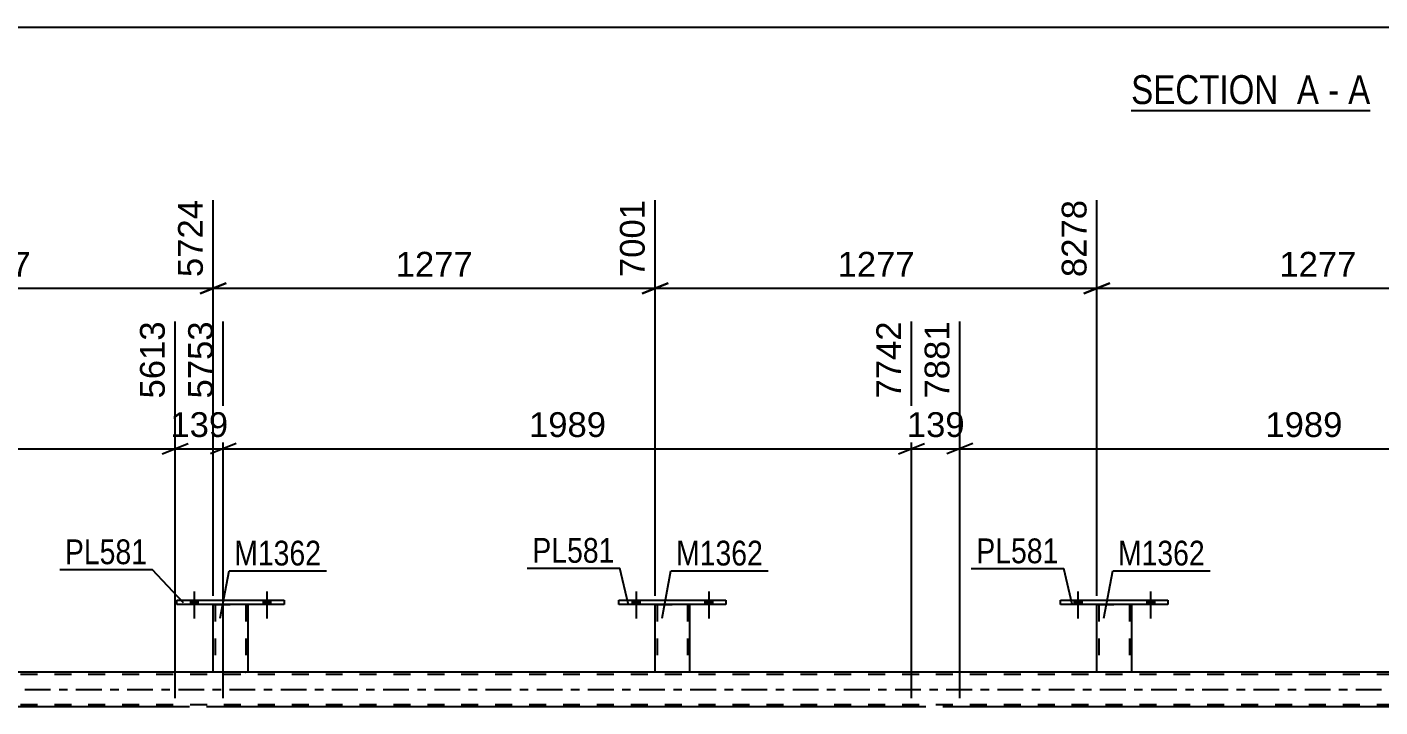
# Model space of a CAD drawing. Header units: millimetres. Extents: x 0 to 841, y 0 to 594.
# Drawn here: x 276.8 to 433.2, y 436.9 to 515.4 of the extents above; entities that cross this region are included whole.
import ezdxf

# ---------------------------------------------------------------- set-up
doc = ezdxf.new("R2010")
doc.units = ezdxf.units.MM
doc.linetypes.add('DXK_LINE_DOT2', pattern=[3.9198, 1.9599, -1.9599])
doc.linetypes.add('DXK_LINE_DOT3', pattern=[5.9187, 2.979, -0.9799, 0.9799, -0.9799])
doc.styles.add('Arial', font='ARIAL.TTF', dxfattribs={"height": 0.2})
doc.styles.add('Arial Narrow', font='ARIALN.TTF', dxfattribs={"height": 0.2})

# ---------------------------------------------------------------- blocks, each defined once
blk = doc.blocks.new('Unknown-717033707-11 - 1658')
at = {"color": 6, "linetype": 'Continuous'}
blk.add_line((404.48, 505.78), (432.12, 505.78), dxfattribs=at)
at = {"color": 0, "linetype": 'Continuous'}
for points in [[(422.59, 506.53), (422.59, 510.03), (404.48, 510.03), (404.48, 506.53)], [(426.19, 506.53), (426.19, 510.03), (423.64, 510.03), (423.64, 506.53)], [(428.52, 506.53), (428.52, 510.03), (427.24, 510.03), (427.24, 506.53)], [(432.12, 506.53), (432.12, 510.03), (429.57, 510.03), (429.57, 506.53)]]:
    blk.add_wipeout(points, dxfattribs=at)
at = {"color": 7, "linetype": 'Continuous', "style": 'Arial Narrow'}
for s, p in [('SECTION ', (404.48, 506.53)), ('A', (423.64, 506.53)), ('A', (429.57, 506.53)), ('-', (427.24, 506.53))]:
    blk.add_text(s, height=3.34, dxfattribs=at).set_placement(p)
blk = doc.blocks.new('Part-717033707-1922 - 1868')
at = {"color": 7, "linetype": 'DXK_LINE_DOT2'}
for p, q in [((744.5, 440.63), (69.42, 440.63)), ((302.36, 440.87), (298.36, 440.87)), ((353.44, 440.87), (349.44, 440.87)), ((404.52, 440.87), (400.52, 440.87)), ((744.5, 437.11), (69.42, 437.11)), ((299.53, 436.87), (293.96, 436.87)), ((384.67, 436.87), (379.09, 436.87))]:
    blk.add_line(p, q, dxfattribs=at)
at = {"color": 2, "linetype": 'Continuous'}
for p, q in [((298.36, 440.87), (251.28, 440.87)), ((349.44, 440.87), (302.36, 440.87)), ((400.52, 440.87), (353.44, 440.87)), ((451.6, 440.87), (404.52, 440.87)), ((293.96, 436.87), (214.4, 436.87)), ((379.09, 436.87), (299.53, 436.87)), ((464.23, 436.87), (384.67, 436.87))]:
    blk.add_line(p, q, dxfattribs=at)
at = {"color": 7, "linetype": 'DXK_LINE_DOT3'}
blk.add_line((69.42, 438.87), (744.5, 438.87), dxfattribs=at)
blk = doc.blocks.new('Part-717033707-45826 - 1868')
at = {"color": 2, "linetype": 'Continuous'}
for p, q in [((400.52, 440.87), (400.52, 448.71)), ((404.52, 448.71), (404.52, 440.87)), ((404.49, 440.87), (400.52, 440.87)), ((404.52, 440.87), (404.49, 440.87))]:
    blk.add_line(p, q, dxfattribs=at)
at = {"color": 7, "linetype": 'DXK_LINE_DOT2'}
for p, q in [((400.52, 448.71), (404.52, 448.71)), ((400.52, 448.71), (400.52, 448.71)), ((400.52, 448.71), (400.52, 448.71)), ((400.76, 448.71), (400.76, 440.87)), ((404.28, 448.71), (404.28, 440.87)), ((404.52, 448.71), (404.52, 448.71)), ((404.52, 448.71), (404.52, 448.71)), ((404.27, 440.87), (404.28, 440.87))]:
    blk.add_line(p, q, dxfattribs=at)
blk = doc.blocks.new('Bolt-717033707-45871 - 1868')
at = {"linetype": 'Continuous'}
for points in [[(295.72, 448.71), (296.6, 448.71), (296.6, 449.19), (295.72, 449.19)], [(304.12, 448.71), (305, 448.71), (305, 449.19), (304.12, 449.19)]]:
    blk.add_hatch(color=1, dxfattribs=at).paths.add_polyline_path(points)
at = {"color": 1, "linetype": 'Continuous'}
for p, q in [((295.72, 449.19), (295.72, 448.71)), ((296.16, 450.19), (296.16, 447.07)), ((296.6, 449.19), (296.6, 448.71)), ((304.12, 449.19), (304.12, 448.71)), ((304.56, 450.19), (304.56, 447.07)), ((305, 449.19), (305, 448.71))]:
    blk.add_line(p, q, dxfattribs=at)
blk = doc.blocks.new('Part-717033707-45843 - 1868')
at = {"color": 2, "linetype": 'Continuous'}
for p, q in [((294.16, 448.71), (294.16, 449.19)), ((294.16, 449.19), (306.56, 449.19)), ((306.56, 449.19), (306.56, 448.71)), ((306.56, 448.71), (294.16, 448.71))]:
    blk.add_line(p, q, dxfattribs=at)
blk = doc.blocks.new('Part-717033707-45824 - 1868')
at = {"color": 2, "linetype": 'Continuous'}
for p, q in [((349.44, 440.87), (349.44, 448.71)), ((353.44, 448.71), (353.44, 440.87)), ((353.41, 440.87), (349.44, 440.87)), ((353.44, 440.87), (353.41, 440.87))]:
    blk.add_line(p, q, dxfattribs=at)
at = {"color": 7, "linetype": 'DXK_LINE_DOT2'}
for p, q in [((349.44, 448.71), (353.44, 448.71)), ((349.44, 448.71), (349.44, 448.71)), ((349.44, 448.71), (349.44, 448.71)), ((349.68, 448.71), (349.68, 440.87)), ((353.2, 448.71), (353.2, 440.87)), ((353.44, 448.71), (353.44, 448.71)), ((353.44, 448.71), (353.44, 448.71)), ((353.18, 440.87), (353.2, 440.87))]:
    blk.add_line(p, q, dxfattribs=at)
blk = doc.blocks.new('Part-717033707-45825 - 1868')
at = {"color": 2, "linetype": 'Continuous'}
for p, q in [((345.24, 448.71), (345.24, 449.19)), ((345.24, 449.19), (357.64, 449.19)), ((357.64, 449.19), (357.64, 448.71)), ((357.64, 448.71), (345.24, 448.71))]:
    blk.add_line(p, q, dxfattribs=at)
blk = doc.blocks.new('Part-717033707-45827 - 1868')
at = {"color": 2, "linetype": 'Continuous'}
for p, q in [((396.32, 448.71), (396.32, 449.19)), ((396.32, 449.19), (408.72, 449.19)), ((408.72, 449.19), (408.72, 448.71)), ((408.72, 448.71), (396.32, 448.71))]:
    blk.add_line(p, q, dxfattribs=at)
blk = doc.blocks.new('Part-717033707-45842 - 1868')
at = {"color": 2, "linetype": 'Continuous'}
for p, q in [((298.36, 440.87), (298.36, 448.71)), ((302.36, 448.71), (302.36, 440.87)), ((302.33, 440.87), (298.36, 440.87)), ((302.36, 440.87), (302.33, 440.87))]:
    blk.add_line(p, q, dxfattribs=at)
at = {"color": 7, "linetype": 'DXK_LINE_DOT2'}
for p, q in [((298.36, 448.71), (302.36, 448.71)), ((298.36, 448.71), (298.36, 448.71)), ((298.36, 448.71), (298.36, 448.71)), ((298.6, 448.71), (298.6, 440.87)), ((302.12, 448.71), (302.12, 440.87)), ((302.36, 448.71), (302.36, 448.71)), ((302.36, 448.71), (302.36, 448.71)), ((302.1, 440.87), (302.12, 440.87))]:
    blk.add_line(p, q, dxfattribs=at)
blk = doc.blocks.new('Bolt-717033707-45853 - 1868')
at = {"linetype": 'Continuous'}
for points in [[(346.8, 448.71), (347.68, 448.71), (347.68, 449.19), (346.8, 449.19)], [(355.2, 448.71), (356.08, 448.71), (356.08, 449.19), (355.2, 449.19)]]:
    blk.add_hatch(color=1, dxfattribs=at).paths.add_polyline_path(points)
at = {"color": 1, "linetype": 'Continuous'}
for p, q in [((346.8, 449.19), (346.8, 448.71)), ((347.24, 450.19), (347.24, 447.07)), ((347.68, 449.19), (347.68, 448.71)), ((355.2, 449.19), (355.2, 448.71)), ((355.64, 450.19), (355.64, 447.07)), ((356.08, 449.19), (356.08, 448.71))]:
    blk.add_line(p, q, dxfattribs=at)
blk = doc.blocks.new('Bolt-717033707-45854 - 1868')
at = {"linetype": 'Continuous'}
for points in [[(346.8, 448.71), (347.68, 448.71), (347.68, 449.19), (346.8, 449.19)], [(355.2, 448.71), (356.08, 448.71), (356.08, 449.19), (355.2, 449.19)]]:
    blk.add_hatch(color=1, dxfattribs=at).paths.add_polyline_path(points)
at = {"color": 1, "linetype": 'Continuous'}
for p, q in [((346.8, 449.19), (346.8, 448.71)), ((347.24, 450.19), (347.24, 447.07)), ((347.68, 449.19), (347.68, 448.71)), ((355.2, 449.19), (355.2, 448.71)), ((355.64, 450.19), (355.64, 447.07)), ((356.08, 449.19), (356.08, 448.71))]:
    blk.add_line(p, q, dxfattribs=at)
blk = doc.blocks.new('Bolt-717033707-45855 - 1868')
at = {"linetype": 'Continuous'}
for points in [[(397.88, 448.71), (398.76, 448.71), (398.76, 449.19), (397.88, 449.19)], [(406.28, 448.71), (407.16, 448.71), (407.16, 449.19), (406.28, 449.19)]]:
    blk.add_hatch(color=1, dxfattribs=at).paths.add_polyline_path(points)
at = {"color": 1, "linetype": 'Continuous'}
for p, q in [((397.88, 449.19), (397.88, 448.71)), ((398.32, 450.19), (398.32, 447.07)), ((398.76, 449.19), (398.76, 448.71)), ((406.28, 449.19), (406.28, 448.71)), ((406.72, 450.19), (406.72, 447.07)), ((407.16, 449.19), (407.16, 448.71))]:
    blk.add_line(p, q, dxfattribs=at)
blk = doc.blocks.new('Bolt-717033707-45856 - 1868')
at = {"linetype": 'Continuous'}
for points in [[(397.88, 448.71), (398.76, 448.71), (398.76, 449.19), (397.88, 449.19)], [(406.28, 448.71), (407.16, 448.71), (407.16, 449.19), (406.28, 449.19)]]:
    blk.add_hatch(color=1, dxfattribs=at).paths.add_polyline_path(points)
at = {"color": 1, "linetype": 'Continuous'}
for p, q in [((397.88, 449.19), (397.88, 448.71)), ((398.32, 450.19), (398.32, 447.07)), ((398.76, 449.19), (398.76, 448.71)), ((406.28, 449.19), (406.28, 448.71)), ((406.72, 450.19), (406.72, 447.07)), ((407.16, 449.19), (407.16, 448.71))]:
    blk.add_line(p, q, dxfattribs=at)
blk = doc.blocks.new('Bolt-717033707-45872 - 1868')
at = {"linetype": 'Continuous'}
for points in [[(295.72, 448.71), (296.6, 448.71), (296.6, 449.19), (295.72, 449.19)], [(304.12, 448.71), (305, 448.71), (305, 449.19), (304.12, 449.19)]]:
    blk.add_hatch(color=1, dxfattribs=at).paths.add_polyline_path(points)
at = {"color": 1, "linetype": 'Continuous'}
for p, q in [((295.72, 449.19), (295.72, 448.71)), ((296.16, 450.19), (296.16, 447.07)), ((296.6, 449.19), (296.6, 448.71)), ((304.12, 449.19), (304.12, 448.71)), ((304.56, 450.19), (304.56, 447.07)), ((305, 449.19), (305, 448.71))]:
    blk.add_line(p, q, dxfattribs=at)
blk = doc.blocks.new('StraightDimension-717033707-1838 - 1658')
at = {"color": 7, "linetype": 'Continuous'}
blk.add_line((68.78, 515.43), (769.65, 515.43), dxfattribs=at)
blk = doc.blocks.new('StraightDimension-717033707-49193 - 1868')
at = {"color": 7, "linetype": 'Continuous'}
for p, q in [((299.53, 437.87), (299.53, 481.41)), ((379.09, 437.87), (379.09, 481.41)), ((301.03, 467.31), (298.03, 466.11)), ((299.53, 466.71), (379.09, 466.71)), ((377.59, 466.11), (380.59, 467.31))]:
    blk.add_line(p, q, dxfattribs=at)
at = {"color": 0, "linetype": 'Continuous'}
blk.add_wipeout([(378.49, 482.01), (374.29, 482.01), (374.29, 471.91), (378.49, 471.91)], dxfattribs=at)
at = {"color": 0}
blk.add_wipeout([(344.36, 467.46), (344.36, 471.66), (334.27, 471.66), (334.27, 467.46)], dxfattribs=at)
at = {"color": 3, "linetype": 'Continuous', "style": 'Arial'}
blk.add_text('7742', height=2.865, rotation=90.0002, dxfattribs=at).set_placement((377.89, 472.51))
at = {"color": 3, "style": 'Arial'}
blk.add_text('1989', height=2.865, dxfattribs=at).set_placement((334.87, 468.06))
blk = doc.blocks.new('StraightDimension-717033707-49192 - 1868')
at = {"color": 7, "linetype": 'Continuous'}
for p, q in [((379.09, 437.87), (379.09, 481.41)), ((384.67, 437.87), (384.67, 481.41)), ((377.59, 466.11), (380.59, 467.31)), ((379.09, 466.71), (384.67, 466.71)), ((386.17, 467.31), (383.17, 466.11))]:
    blk.add_line(p, q, dxfattribs=at)
at = {"color": 0}
blk.add_wipeout([(385.82, 467.46), (385.82, 471.66), (377.95, 471.66), (377.95, 467.46)], dxfattribs=at)
at = {"color": 3, "style": 'Arial'}
blk.add_text('139', height=2.865, dxfattribs=at).set_placement((378.55, 468.06))
at = {"color": 0, "linetype": 'Continuous'}
blk.add_wipeout([(384.07, 482.01), (379.87, 482.01), (379.87, 471.91), (384.07, 471.91)], dxfattribs=at)
at = {"color": 3, "linetype": 'Continuous', "style": 'Arial'}
blk.add_text('7881', height=2.865, rotation=90.0002, dxfattribs=at).set_placement((383.47, 472.51))
blk = doc.blocks.new('StraightDimension-717033707-49191 - 1868')
at = {"color": 7, "linetype": 'Continuous'}
for p, q in [((384.67, 437.87), (384.67, 481.41)), ((464.23, 437.87), (464.23, 481.41)), ((386.17, 467.31), (383.17, 466.11)), ((384.67, 466.71), (464.23, 466.71)), ((462.73, 466.11), (465.73, 467.31))]:
    blk.add_line(p, q, dxfattribs=at)
at = {"color": 0, "linetype": 'Continuous'}
blk.add_wipeout([(463.63, 482.01), (459.43, 482.01), (459.43, 471.91), (463.63, 471.91)], dxfattribs=at)
at = {"color": 0}
blk.add_wipeout([(429.49, 467.46), (429.49, 471.66), (419.4, 471.66), (419.4, 467.46)], dxfattribs=at)
at = {"color": 3, "linetype": 'Continuous', "style": 'Arial'}
blk.add_text('9870', height=2.865, rotation=90.0002, dxfattribs=at).set_placement((463.03, 472.51))
at = {"color": 3, "style": 'Arial'}
blk.add_text('1989', height=2.865, dxfattribs=at).set_placement((420, 468.06))
blk = doc.blocks.new('StraightDimension-717033707-49194 - 1868')
at = {"color": 7, "linetype": 'Continuous'}
for p, q in [((293.96, 437.87), (293.96, 481.41)), ((299.53, 437.87), (299.53, 481.41)), ((292.46, 466.11), (295.46, 467.31)), ((293.96, 466.71), (299.53, 466.71)), ((301.03, 467.31), (298.03, 466.11))]:
    blk.add_line(p, q, dxfattribs=at)
at = {"color": 0}
blk.add_wipeout([(300.68, 467.46), (300.68, 471.66), (292.81, 471.66), (292.81, 467.46)], dxfattribs=at)
at = {"color": 3, "style": 'Arial'}
blk.add_text('139', height=2.865, dxfattribs=at).set_placement((293.41, 468.06))
at = {"color": 0, "linetype": 'Continuous'}
blk.add_wipeout([(298.93, 482.01), (294.73, 482.01), (294.73, 471.91), (298.93, 471.91)], dxfattribs=at)
at = {"color": 3, "linetype": 'Continuous', "style": 'Arial'}
blk.add_text('5753', height=2.865, rotation=90.0002, dxfattribs=at).set_placement((298.33, 472.51))
blk = doc.blocks.new('StraightDimension-717033707-49030 - 1868')
at = {"color": 7, "linetype": 'Continuous'}
for p, q in [((400.52, 449.71), (400.52, 495.43)), ((451.6, 449.71), (451.6, 495.43)), ((402.02, 485.84), (399.02, 484.64)), ((400.52, 485.24), (451.6, 485.24)), ((450.1, 484.64), (453.1, 485.84))]:
    blk.add_line(p, q, dxfattribs=at)
at = {"color": 0, "linetype": 'Continuous'}
blk.add_wipeout([(451, 496.03), (446.8, 496.03), (446.8, 485.94), (451, 485.94)], dxfattribs=at)
at = {"color": 0}
blk.add_wipeout([(431.11, 485.99), (431.11, 490.19), (421.02, 490.19), (421.02, 485.99)], dxfattribs=at)
at = {"color": 3, "linetype": 'Continuous', "style": 'Arial'}
blk.add_text('9555', height=2.865, rotation=90.0002, dxfattribs=at).set_placement((450.4, 486.54))
at = {"color": 3, "style": 'Arial'}
blk.add_text('1277', height=2.865, dxfattribs=at).set_placement((421.62, 486.59))
blk = doc.blocks.new('StraightDimension-717033707-49031 - 1868')
at = {"color": 7, "linetype": 'Continuous'}
for p, q in [((349.44, 449.71), (349.44, 495.43)), ((400.52, 449.71), (400.52, 495.43)), ((350.94, 485.84), (347.94, 484.64)), ((349.44, 485.24), (400.52, 485.24)), ((399.02, 484.64), (402.02, 485.84))]:
    blk.add_line(p, q, dxfattribs=at)
at = {"color": 0, "linetype": 'Continuous'}
blk.add_wipeout([(399.92, 496.03), (395.72, 496.03), (395.72, 485.94), (399.92, 485.94)], dxfattribs=at)
at = {"color": 0}
blk.add_wipeout([(380.03, 485.99), (380.03, 490.19), (369.94, 490.19), (369.94, 485.99)], dxfattribs=at)
at = {"color": 3, "linetype": 'Continuous', "style": 'Arial'}
blk.add_text('8278', height=2.865, rotation=90.0002, dxfattribs=at).set_placement((399.32, 486.54))
at = {"color": 3, "style": 'Arial'}
blk.add_text('1277', height=2.865, dxfattribs=at).set_placement((370.54, 486.59))
blk = doc.blocks.new('StraightDimension-717033707-49032 - 1868')
at = {"color": 7, "linetype": 'Continuous'}
for p, q in [((298.36, 449.71), (298.36, 495.43)), ((349.44, 449.71), (349.44, 495.43)), ((299.86, 485.84), (296.86, 484.64)), ((298.36, 485.24), (349.44, 485.24)), ((347.94, 484.64), (350.94, 485.84))]:
    blk.add_line(p, q, dxfattribs=at)
at = {"color": 0, "linetype": 'Continuous'}
blk.add_wipeout([(348.84, 496.03), (344.64, 496.03), (344.64, 485.94), (348.84, 485.94)], dxfattribs=at)
at = {"color": 0}
blk.add_wipeout([(328.95, 485.99), (328.95, 490.19), (318.86, 490.19), (318.86, 485.99)], dxfattribs=at)
at = {"color": 3, "linetype": 'Continuous', "style": 'Arial'}
blk.add_text('7001', height=2.865, rotation=90.0002, dxfattribs=at).set_placement((348.24, 486.54))
at = {"color": 3, "style": 'Arial'}
blk.add_text('1277', height=2.865, dxfattribs=at).set_placement((319.46, 486.59))
blk = doc.blocks.new('StraightDimension-717033707-49033 - 1868')
at = {"color": 7, "linetype": 'Continuous'}
for p, q in [((247.28, 449.71), (247.28, 495.43)), ((298.36, 449.71), (298.36, 495.43)), ((248.78, 485.84), (245.78, 484.64)), ((247.28, 485.24), (298.36, 485.24)), ((296.86, 484.64), (299.86, 485.84))]:
    blk.add_line(p, q, dxfattribs=at)
at = {"color": 0, "linetype": 'Continuous'}
blk.add_wipeout([(297.76, 496.03), (293.56, 496.03), (293.56, 485.94), (297.76, 485.94)], dxfattribs=at)
at = {"color": 0}
blk.add_wipeout([(277.87, 485.99), (277.87, 490.19), (267.77, 490.19), (267.77, 485.99)], dxfattribs=at)
at = {"color": 3, "linetype": 'Continuous', "style": 'Arial'}
blk.add_text('5724', height=2.865, rotation=90.0002, dxfattribs=at).set_placement((297.16, 486.54))
at = {"color": 3, "style": 'Arial'}
blk.add_text('1277', height=2.865, dxfattribs=at).set_placement((268.37, 486.59))
blk = doc.blocks.new('StraightDimension-717033707-49195 - 1868')
at = {"color": 7, "linetype": 'Continuous'}
for p, q in [((214.4, 437.87), (214.4, 481.41)), ((293.96, 437.87), (293.96, 481.41)), ((215.9, 467.31), (212.9, 466.11)), ((214.4, 466.71), (293.96, 466.71)), ((292.46, 466.11), (295.46, 467.31))]:
    blk.add_line(p, q, dxfattribs=at)
at = {"color": 0, "linetype": 'Continuous'}
blk.add_wipeout([(293.36, 482.01), (289.16, 482.01), (289.16, 471.91), (293.36, 471.91)], dxfattribs=at)
at = {"color": 0}
blk.add_wipeout([(259.23, 467.46), (259.23, 471.66), (249.13, 471.66), (249.13, 467.46)], dxfattribs=at)
at = {"color": 3, "linetype": 'Continuous', "style": 'Arial'}
blk.add_text('5613', height=2.865, rotation=90.0002, dxfattribs=at).set_placement((292.76, 472.51))
at = {"color": 3, "style": 'Arial'}
blk.add_text('1989', height=2.865, dxfattribs=at).set_placement((249.73, 468.06))
blk = doc.blocks.new('Mark-717033707-50134 - 1868')
at = {"color": 0}
blk.add_wipeout([(413, 453.21), (413, 456.21), (402.95, 456.21), (402.95, 453.21)], dxfattribs=at)
blk.add_wipeout([(413, 453.21), (413, 456.21), (402.95, 456.21), (402.95, 453.21)], dxfattribs=at)
at = {"color": 30, "linetype": 'Continuous'}
for p, q in [((401.34, 447.13), (402.35, 452.61)), ((402.35, 452.61), (413.6, 452.61))]:
    blk.add_line(p, q, dxfattribs=at)
at = {"color": 3, "style": 'Arial Narrow'}
blk.add_text('M1362', height=2.863, dxfattribs=at).set_placement((402.95, 453.21))
blk = doc.blocks.new('Mark-717033707-50128 - 1868')
at = {"color": 0}
blk.add_wipeout([(361.92, 453.21), (361.92, 456.21), (351.87, 456.21), (351.87, 453.21)], dxfattribs=at)
blk.add_wipeout([(361.92, 453.21), (361.92, 456.21), (351.87, 456.21), (351.87, 453.21)], dxfattribs=at)
at = {"color": 30, "linetype": 'Continuous'}
for p, q in [((350.25, 447.13), (351.27, 452.61)), ((351.27, 452.61), (362.52, 452.61))]:
    blk.add_line(p, q, dxfattribs=at)
at = {"color": 3, "style": 'Arial Narrow'}
blk.add_text('M1362', height=2.863, dxfattribs=at).set_placement((351.87, 453.21))
blk = doc.blocks.new('Mark-717033707-50131 - 1868')
at = {"color": 0}
blk.add_wipeout([(344.76, 453.52), (344.76, 456.52), (335.26, 456.52), (335.26, 453.52)], dxfattribs=at)
blk.add_wipeout([(344.76, 453.52), (344.76, 456.52), (335.26, 456.52), (335.26, 453.52)], dxfattribs=at)
at = {"color": 30, "linetype": 'Continuous'}
for p in [(334.66, 452.92), (346.34, 448.81)]:
    blk.add_line(p, (345.36, 452.92), dxfattribs=at)
at = {"color": 3, "style": 'Arial Narrow'}
blk.add_text('PL581', height=2.863, dxfattribs=at).set_placement((335.26, 453.52))
blk = doc.blocks.new('Mark-717033707-50137 - 1868')
at = {"color": 0}
blk.add_wipeout([(396.09, 453.47), (396.09, 456.47), (386.58, 456.47), (386.58, 453.47)], dxfattribs=at)
blk.add_wipeout([(396.09, 453.47), (396.09, 456.47), (386.58, 456.47), (386.58, 453.47)], dxfattribs=at)
at = {"color": 30, "linetype": 'Continuous'}
for p in [(385.98, 452.87), (397.67, 448.76)]:
    blk.add_line(p, (396.69, 452.87), dxfattribs=at)
at = {"color": 3, "style": 'Arial Narrow'}
blk.add_text('PL581', height=2.863, dxfattribs=at).set_placement((386.58, 453.47))
blk = doc.blocks.new('Mark-717033707-50182 - 1868')
at = {"color": 0}
blk.add_wipeout([(310.84, 453.21), (310.84, 456.21), (300.79, 456.21), (300.79, 453.21)], dxfattribs=at)
blk.add_wipeout([(310.84, 453.21), (310.84, 456.21), (300.79, 456.21), (300.79, 453.21)], dxfattribs=at)
at = {"color": 30, "linetype": 'Continuous'}
for p, q in [((299.17, 447.13), (300.19, 452.61)), ((300.19, 452.61), (311.44, 452.61))]:
    blk.add_line(p, q, dxfattribs=at)
at = {"color": 3, "style": 'Arial Narrow'}
blk.add_text('M1362', height=2.863, dxfattribs=at).set_placement((300.79, 453.21))
blk = doc.blocks.new('Mark-717033707-50185 - 1868')
at = {"color": 0}
blk.add_wipeout([(290.72, 453.36), (290.72, 456.36), (281.22, 456.36), (281.22, 453.36)], dxfattribs=at)
blk.add_wipeout([(290.72, 453.36), (290.72, 456.36), (281.22, 456.36), (281.22, 453.36)], dxfattribs=at)
at = {"color": 30, "linetype": 'Continuous'}
for p in [(280.62, 452.76), (294.91, 448.89)]:
    blk.add_line(p, (291.32, 452.76), dxfattribs=at)
at = {"color": 3, "style": 'Arial Narrow'}
blk.add_text('PL581', height=2.863, dxfattribs=at).set_placement((281.22, 453.36))

msp = doc.modelspace()

# ---------------------------------------------------------------- block references
for name in ['StraightDimension-717033707-1838 - 1658', 'Unknown-717033707-11 - 1658', 'Part-717033707-45843 - 1868', 'Bolt-717033707-45871 - 1868', 'Bolt-717033707-45872 - 1868', 'Part-717033707-45825 - 1868', 'Bolt-717033707-45853 - 1868', 'Bolt-717033707-45854 - 1868', 'Part-717033707-45827 - 1868', 'Bolt-717033707-45855 - 1868', 'Bolt-717033707-45856 - 1868', 'Part-717033707-45842 - 1868', 'Part-717033707-45824 - 1868', 'Part-717033707-45826 - 1868', 'Part-717033707-1922 - 1868']:
    msp.add_blockref(name, (0, 0))

# ---------------------------------------------------------------- next in the draw order: block references
msp.add_blockref('StraightDimension-717033707-49193 - 1868', (0, 0))

# ---------------------------------------------------------------- next in the draw order: block references
for name in ['StraightDimension-717033707-49194 - 1868', 'StraightDimension-717033707-49192 - 1868']:
    msp.add_blockref(name, (0, 0))

# ---------------------------------------------------------------- next in the draw order: block references
msp.add_blockref('StraightDimension-717033707-49191 - 1868', (0, 0))

# ---------------------------------------------------------------- next in the draw order: block references
msp.add_blockref('StraightDimension-717033707-49030 - 1868', (0, 0))

# ---------------------------------------------------------------- next in the draw order: block references
msp.add_blockref('StraightDimension-717033707-49031 - 1868', (0, 0))

# ---------------------------------------------------------------- next in the draw order: block references
for name in ['StraightDimension-717033707-49032 - 1868', 'Mark-717033707-50137 - 1868', 'Mark-717033707-50134 - 1868']:
    msp.add_blockref(name, (0, 0))

# ---------------------------------------------------------------- next in the draw order: block references
for name in ['StraightDimension-717033707-49033 - 1868', 'Mark-717033707-50131 - 1868', 'Mark-717033707-50128 - 1868']:
    msp.add_blockref(name, (0, 0))

# ---------------------------------------------------------------- next in the draw order: block references
for name in ['StraightDimension-717033707-49195 - 1868', 'Mark-717033707-50182 - 1868']:
    msp.add_blockref(name, (0, 0))

# ---------------------------------------------------------------- next in the draw order: block references
msp.add_blockref('Mark-717033707-50185 - 1868', (0, 0))

doc.saveas('drawing.dxf')
